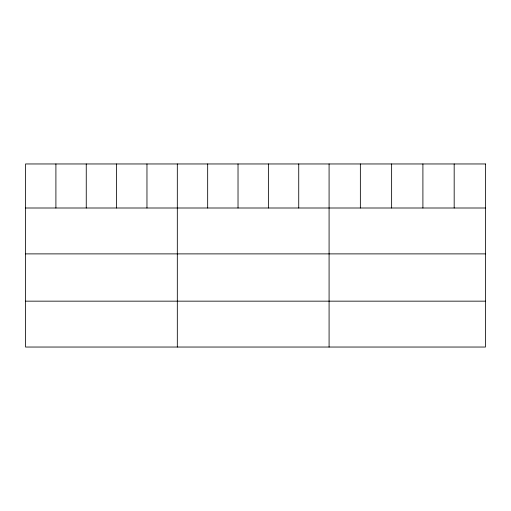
<?xml version="1.0" encoding="UTF-8"?>
<svg xmlns="http://www.w3.org/2000/svg" width="511" height="511" viewBox="0 0 511 511"><rect width="100%" height="100%" fill="white"/><g stroke="black" fill="none" stroke-linecap="round" stroke-linejoin="round"><path stroke-width="0.77" d="M25.55 208.003L485.45 208.003M25.55 253.884L485.45 253.884M25.55 301.158L485.45 301.158M454.177 163.961L454.177 208.003M422.904 163.961L422.904 208.003M391.63 163.961L391.63 208.003M360.357 163.961L360.357 208.003M329.084 163.961L329.084 347.039M298.731 163.961L298.731 208.003M268.377 163.961L268.377 208.003M238.024 163.961L238.024 208.003M207.67 163.961L207.67 208.003M177.317 163.961L177.317 347.039M146.964 163.961L146.964 208.003M116.61 163.961L116.61 208.003M86.257 163.961L86.257 208.003M55.903 163.961L55.903 208.003M485.45 163.961L25.55 163.961L25.55 347.039L485.45 347.039L485.45 163.961"/></g></svg>
